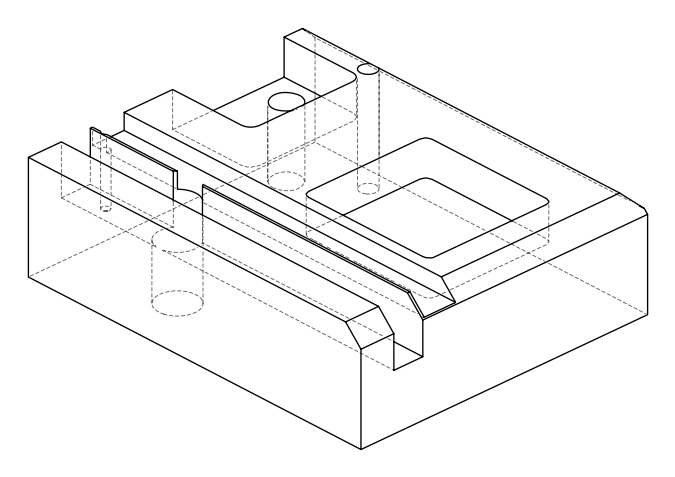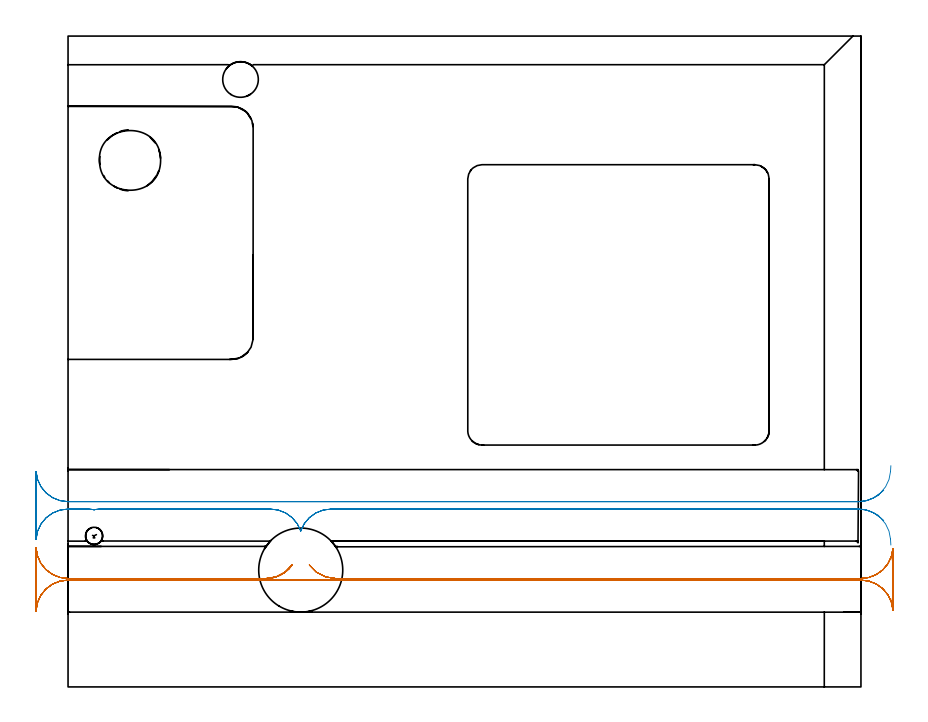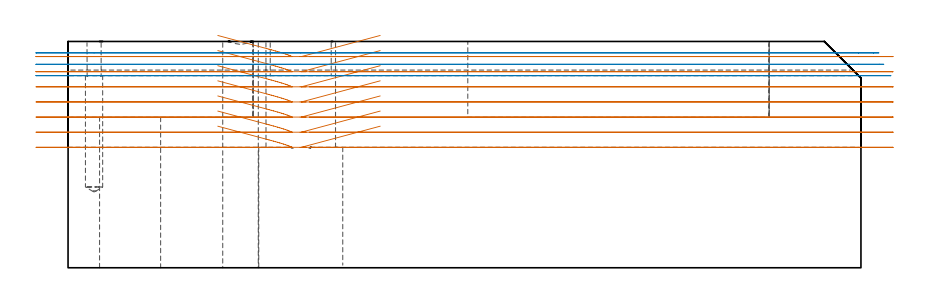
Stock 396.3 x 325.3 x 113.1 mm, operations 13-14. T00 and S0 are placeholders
(PLAN: 15 operations, 10 tool changes, 156.8 min)
(1 SPOT_DRILL | STEP1HOLE_2 | NXT0321_9005460120000 | 0.05 min | 184 mm3)
(2 SPOT_DRILL_1 | STEP1POCKET | NXT0321_9005460120000 | 0.03 min | 1 mm3)
(3 INDEXABLE_INSERT_DRILL_THROUGH_HOLE_FROM_SOLID | STEP1HOLE | NXT0302_036 | 0.47 min | 156625 mm3)
(4 DRILL_BLIND_HOLE_INTO_CENTER | STEP1HOLE_2 | NXT0301_087 | 0.08 min | 1512 mm3)
(5 GUN_DRILL_THROUGH_HOLE | STEP1HOLE_2 | UGT0307_008 | 0.57 min | 9187 mm3)
(6 DRILL_TO_ENLARGE_THROUGH_HOLE | STEP1HOLE_2 | UGT0301_248 | 0.49 min | 17220 mm3)
(7 DRILL_BLIND_HOLE_INTO_CENTER_1 | STEP1POCKET | UGT0301_202 | 0.31 min | 4243 mm3)
(8 AREA_MILL | FG_CHAMFER_SURFACE | UGT0205_001 | 2.37 min | 7552 mm3)
(9 AREA_MILL_1 | FG_CHAMFER_SURFACE_1 | UGT0205_001 | 12.6 min | 43147 mm3)
(10 AREA_MILL_2 | FG_CHAMFER_SURFACE_2 | UGT0205_001 | 18.7 min | 39142 mm3)
(11 MILL_RECTANGULAR_POCKET | POCKET_RECTANGULAR_STRAIGHT | NXT0201_011 | Follow Part, ap 3, ae 75% | 61.41 min | 798080 mm3)
(12 MILL_SLOT | SLOT_PARTIAL_RECTANGULAR | NXT0201_012 | Follow Part, ap 4, ae 75% | 31.17 min | 441666 mm3)
(13 MILL_RECTANGULAR_SLOT | SLOT_RECTANGULAR | UGT0201_004 | Follow Part, ap 8, ae 75% | 15.74 min | 623732 mm3)
(14 MILL_RECTANGULAR_SLOT_1 | SLOT_RECTANGULAR_1 | UGT0201_004 | Follow Part, ap 8, ae 75% | 5.55 min | 233674 mm3)
(15 MILL_THROUGH_HOLE_FROM_SOLID_MATERIAL | STEP1HOLE_1 | UGT0201_136 | Circular | 7.24 min | 54953 mm3)
(TOOL NXT0321_9005460120000 | NC Spot Drill, 142deg, 12mm, Carbide, Uncoated | D12 PA142 FL30 Z2)
(TOOL NXT0302_036 | Index. Insert Drill 42mm [880-D4200L50-05] | D42 PA176 FL210 Z2)
(TOOL NXT0301_087 | Carbide Drill 11.6mm [860.1-1160-058A1-MM 2214] | D11.6 PA140 FL72 Z2)
(TOOL UGT0307_008 | Gun Drill 11 mm | D11 PA130 FL24 Z1)
(TOOL UGT0301_248 | Twist Drill 17.8 mm | D17.8 PA118 FL130 Z2)
(TOOL UGT0301_202 | Twist Drill 8.6 mm | D8.6 PA118 FL80 Z2)
(TOOL UGT0205_001 | Chamfer Mill 20 x 3 x 45 deg. | D20 FL50 Z2)
(TOOL NXT0201_011 | ENDMILL 12mm [2P460-1200-NA 1630] | D12 FL38 Z6)
(TOOL NXT0201_012 | ENDMILL 16mm [2P460-1600-NA 1630] | D16 FL38 Z6)
(TOOL UGT0201_004 | End Mill 32 mm | D32 FL53 Z6)
(TOOL UGT0201_136 | Carbide End Mill 20.0 | D20 FL30 Z4)
(OP 13 MILL_RECTANGULAR_SLOT)
G17 G21 G94 G90
T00 M6
G54
G17 G0 G90 X74.84 Y54.2 S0 M3
G43 Z123.214 H0
Z116.1
G94 G1 X99.329 Z109.538 F250.
X100.443 Y54.267 Z109.239
X101.55 Y54.411 Z108.94
X102.644 Y54.632 Z108.641
X103.72 Y54.929 Z108.342
X104.773 Y55.3 Z108.043
X105.797 Y55.744 Z107.744
X106.788 Y56.258 Z107.445
X107.741 Y56.839 Z107.145
X108.651 Y57.486 Z106.846
X109.513 Y58.195 Z106.547
X110.324 Y58.962 Z106.248
X111.08 Y59.783 Z105.949
X111.776 Y60.655 Z105.65
X112.007 Y60.982 Z105.543
G2 X98.929 Y54.2 R16. F500.
G1 X0.
G2 X-15.97 Y69.221 R16.
G1 X-16.
Y38.379
X-15.97
G2 X0. Y53.4 R16.
G1 X115.984
X118.984 F250.
G0 Z123.214
X74.84 Y54.2
Z108.543
G1 X99.329 Z101.981
X100.443 Y54.267 Z101.682
X101.55 Y54.411 Z101.383
X102.644 Y54.632 Z101.084
X103.72 Y54.929 Z100.785
X104.773 Y55.3 Z100.486
X105.797 Y55.744 Z100.187
X106.788 Y56.258 Z99.887
X107.741 Y56.839 Z99.588
X108.651 Y57.486 Z99.289
X109.513 Y58.195 Z98.99
X110.324 Y58.962 Z98.691
X111.08 Y59.783 Z98.392
X111.776 Y60.655 Z98.093
X112.007 Y60.982 Z97.986
G2 X98.929 Y54.2 R16. F500.
G1 X0.
G2 X-15.99 Y69.634 R16.
G1 X-16.
Y37.966
X-15.99
G2 X0. Y53.4 R16.
G1 X115.984
X118.984 F250.
G0 Z123.214
X74.84 Y54.2
Z100.986
G1 X99.329 Z94.424
X100.443 Y54.267 Z94.125
X101.55 Y54.411 Z93.826
X102.644 Y54.632 Z93.527
X103.72 Y54.929 Z93.228
X104.773 Y55.3 Z92.928
X105.797 Y55.744 Z92.629
X106.788 Y56.258 Z92.33
X107.741 Y56.839 Z92.031
X108.651 Y57.486 Z91.732
X109.513 Y58.195 Z91.433
X110.324 Y58.962 Z91.134
X111.08 Y59.783 Z90.835
X111.776 Y60.655 Z90.536
X112.007 Y60.982 Z90.429
G2 X98.929 Y54.2 R16. F500.
G1 X0.
G2 X-15.99 Y69.634 R16.
G1 Y37.966
G2 X0. Y53.4 R16.
G1 X115.984
X118.984 F250.
G0 Z123.214
X74.84 Y54.2
Z93.429
G1 X99.329 Z86.867
X100.443 Y54.267 Z86.568
X101.55 Y54.411 Z86.269
X102.644 Y54.632 Z85.97
X103.72 Y54.929 Z85.67
X104.773 Y55.3 Z85.371
X105.797 Y55.744 Z85.072
X106.788 Y56.258 Z84.773
X107.741 Y56.839 Z84.474
X108.651 Y57.486 Z84.175
X109.513 Y58.195 Z83.876
X110.324 Y58.962 Z83.577
X111.08 Y59.783 Z83.278
X111.776 Y60.655 Z82.979
X112.007 Y60.982 Z82.871
G2 X98.929 Y54.2 R16. F500.
G1 X0.
G2 X-15.99 Y69.634 R16.
G1 Y37.966
G2 X0. Y53.4 R16.
G1 X115.984
X118.984 F250.
G0 Z123.214
X74.84 Y54.2
Z85.871
G1 X99.329 Z79.31
X100.443 Y54.267 Z79.011
X101.55 Y54.411 Z78.712
X102.644 Y54.632 Z78.412
X103.72 Y54.929 Z78.113
X104.773 Y55.3 Z77.814
X105.797 Y55.744 Z77.515
X106.788 Y56.258 Z77.216
X107.741 Y56.839 Z76.917
X108.651 Y57.486 Z76.618
X109.513 Y58.195 Z76.319
X110.324 Y58.962 Z76.02
X111.08 Y59.783 Z75.721
X111.776 Y60.655 Z75.421
X112.007 Y60.982 Z75.314
G2 X98.929 Y54.2 R16. F500.
G1 X0.
G2 X-15.99 Y69.634 R16.
G1 Y37.966
G2 X0. Y53.4 R16.
G1 X115.984
X118.984 F250.
G0 Z123.214
X74.84 Y54.2
Z78.314
G1 X99.329 Z71.753
X100.443 Y54.267 Z71.454
X101.55 Y54.411 Z71.154
X102.644 Y54.632 Z70.855
X103.72 Y54.929 Z70.556
X104.773 Y55.3 Z70.257
X105.797 Y55.744 Z69.958
X106.788 Y56.258 Z69.659
X107.741 Y56.839 Z69.36
X108.651 Y57.486 Z69.061
X109.513 Y58.195 Z68.762
X110.324 Y58.962 Z68.463
X111.08 Y59.783 Z68.163
X111.776 Y60.655 Z67.864
X112.007 Y60.982 Z67.757
G2 X98.929 Y54.2 R16. F500.
G1 X0.
G2 X-15.99 Y69.634 R16.
G1 Y37.966
G2 X0. Y53.4 R16.
G1 X115.984
X118.984 F250.
G0 Z123.214
X74.84 Y54.2
Z70.757
G1 X99.329 Z64.195
X100.443 Y54.267 Z63.896
X101.55 Y54.411 Z63.597
X102.644 Y54.632 Z63.298
X103.72 Y54.929 Z62.999
X104.773 Y55.3 Z62.7
X105.797 Y55.744 Z62.401
X106.788 Y56.258 Z62.102
X107.741 Y56.839 Z61.803
X108.651 Y57.486 Z61.504
X109.513 Y58.195 Z61.204
X110.324 Y58.962 Z60.905
X111.08 Y59.783 Z60.606
X111.776 Y60.655 Z60.307
X112.007 Y60.982 Z60.2
G2 X98.929 Y54.2 R16. F500.
G1 X0.
G2 X-15.99 Y69.634 R16.
G1 Y37.966
G2 X0. Y53.4 R16.
G1 X115.984
X118.984 F250.
G0 Z123.214
X156.016
Z116.1
G1 X116.616 Z105.543
X396.3 F500.
G2 X411.483 Y42.448 R16.
G1 X411.511 Y42.439
G3 X412.3 Y47.408 R16.
G1 Y60.192
G3 X412.276 Y61.076 R16.
X411.511 Y65.161 R16.
G1 X411.483 Y65.151
G2 X396.3 Y54.2 R16.
G1 X133.671
G2 X120.593 Y60.982 R16.
G0 Z123.214
X156.016 Y53.4
Z108.543
G1 X116.616 Z97.986 F250.
X396.3 F500.
G2 X412.126 Y39.752 R16.
G1 X412.156 Y39.747
G3 X412.3 Y41.889 R16.
G1 Y65.768
G3 X412.16 Y67.88 R16.
G1 X412.13 Y67.876
G2 X396.3 Y54.2 R16.
G1 X133.671
G2 X120.593 Y60.982 R16.
G0 Z123.214
X156.016 Y53.4
Z100.986
G1 X116.616 Z90.429 F250.
X396.3 F500.
G2 X412.27 Y38.38 R16.
G1 X412.3
Y69.22
X412.27
G2 X396.3 Y54.2 R16.
G1 X133.671
G2 X120.593 Y60.982 R16.
G0 Z123.214
X156.016 Y53.4
Z93.429
G1 X116.616 Z82.871 F250.
X396.3 F500.
G2 X412.27 Y38.38 R16.
G1 X412.3
Y69.22
X412.27
G2 X396.3 Y54.2 R16.
G1 X133.671
G2 X120.593 Y60.982 R16.
G0 Z123.214
X156.016 Y53.4
Z85.871
G1 X116.616 Z75.314 F250.
X396.3 F500.
G2 X412.27 Y38.38 R16.
G1 X412.3
Y69.22
X412.27
G2 X396.3 Y54.2 R16.
G1 X133.671
G2 X120.593 Y60.982 R16.
G0 Z123.214
X156.016 Y53.4
Z78.314
G1 X116.616 Z67.757 F250.
X396.3 F500.
G2 X412.27 Y38.38 R16.
G1 X412.3
Y69.22
X412.27
G2 X396.3 Y54.2 R16.
G1 X133.671
G2 X120.593 Y60.982 R16.
G0 Z123.214
X156.016 Y53.4
Z70.757
G1 X116.616 Z60.2 F250.
X396.3 F500.
G2 X412.27 Y38.38 R16.
G1 X412.3
Y69.22
X412.27
G2 X396.3 Y54.2 R16.
G1 X133.671
G2 X120.593 Y60.982 R16.
G0 Z123.214
M5
M2
(OP 14 MILL_RECTANGULAR_SLOT_1)
G17 G21 G94 G90
T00 M6
G54
G17 G0 G90 X405.25 Y95.873 S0 M3
G43 Z123.214 H0
Z107.4
G94 G1 X402.6 Y94.467 F250.
G2 X395.1 Y92.6 R16. F500.
G1 X0.
G2 X-15.97 Y107.621 R16.
G1 X-16.
Y73.879
X-15.97
G2 X0. Y88.9 R16.
G1 X9.575
G2 X13. Y88.529 R16.
X16.425 Y88.9 R16.
G1 X101.11
G2 X116.3 Y77.925 R16.
X131.49 Y88.9 R16.
G1 X395.1
G2 X402.6 Y87.033 R16.
G1 X405.25 Y85.627 F250.
G0 Z123.214
X407.696 Y98.287
Z101.7
G1 X405.4 Y96.356
G2 X395.1 Y92.6 R16. F500.
G1 X0.
G2 X-15.97 Y107.621 R16.
G1 X-16.
Y73.879
X-15.97
G2 X0. Y88.9 R16.
G1 X9.575
G2 X13. Y88.529 R16.
X16.425 Y88.9 R16.
G1 X101.11
G2 X116.3 Y77.925 R16.
X131.49 Y88.9 R16.
G1 X395.1
G2 X405.4 Y85.144 R16.
G1 X407.696 Y83.213 F250.
G0 Z123.214
X411.257 Y110.584
Z96.
G1 X411.068 Y107.59
G2 X395.1 Y92.6 R16. F500.
G1 X0.
G2 X-15.97 Y107.621 R16.
G1 X-16.
Y73.879
X-15.97
G2 X0. Y88.9 R16.
G1 X9.575
G2 X13. Y88.529 R16.
X16.425 Y88.9 R16.
G1 X101.11
G2 X116.3 Y77.925 R16.
X131.49 Y88.9 R16.
G1 X395.1
G2 X411.068 Y73.909 R16.
G1 X411.257 Y70.915 F250.
G0 Z123.214
M5
M2
